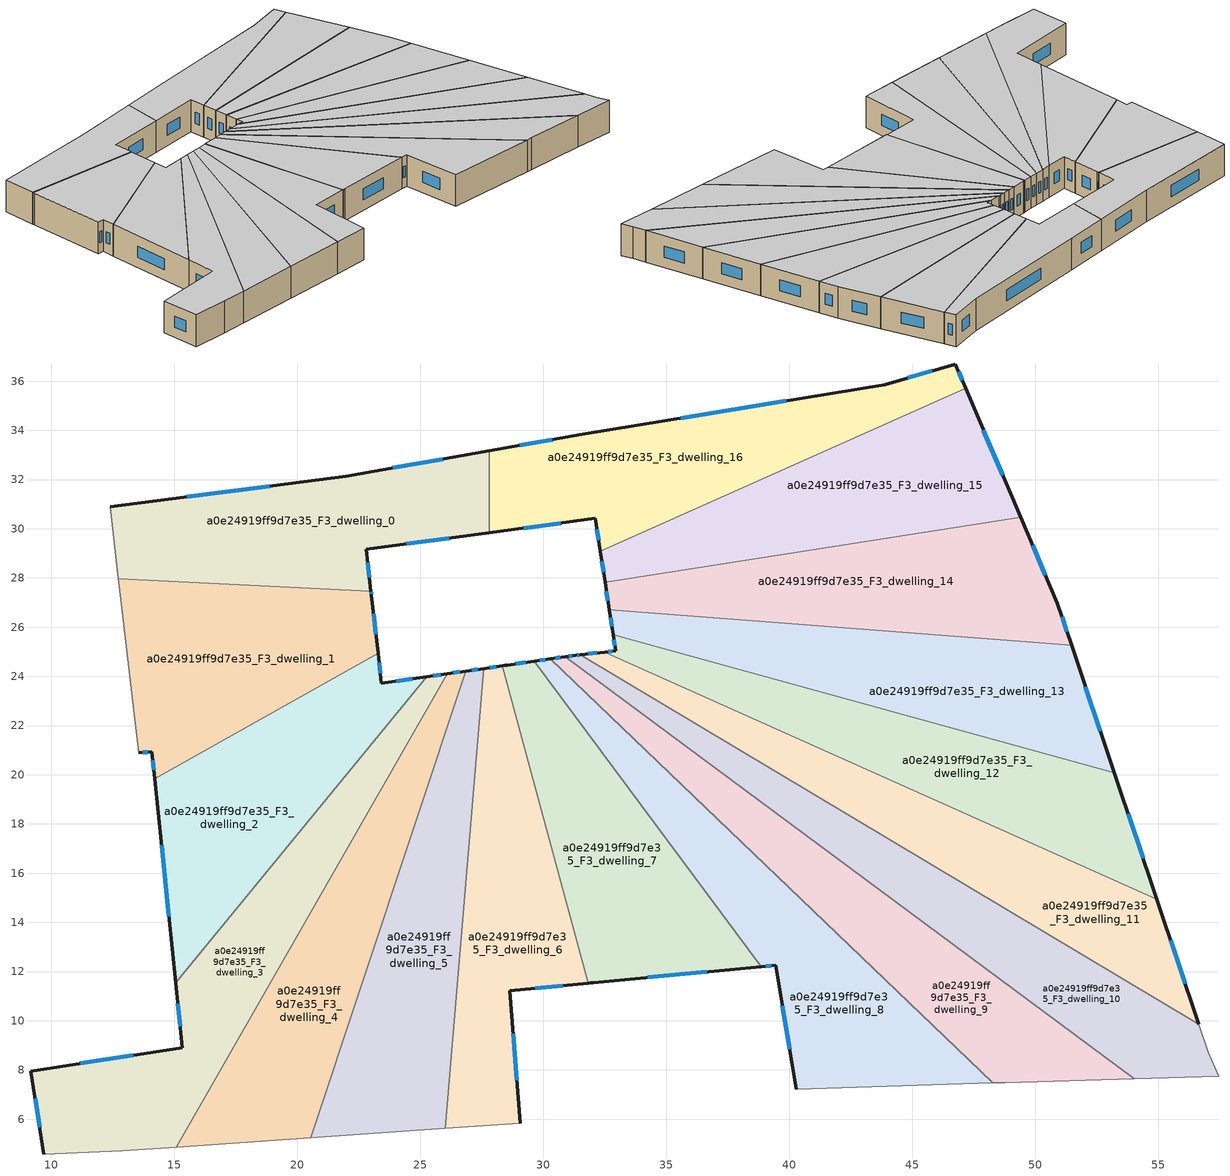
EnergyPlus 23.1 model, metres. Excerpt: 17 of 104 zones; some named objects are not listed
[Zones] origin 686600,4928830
a0e24919ff9d7e35_F3_dwelling_0
 floor to a0e24919ff9d7e35_F2_dwelling_0 (EU_floor_Construction): 27.81,33.17 27.81,29.84 22.8,29.17 22.99,27.47 12.73,27.97 12.39,30.89 21.99,32.14 z9
 wall outside (EU_wall_Construction): 27.81,33.17 21.99,32.14 12.39,30.89 / 22.99,27.47 22.8,29.17 27.81,29.84 z9:12
 wall to a0e24919ff9d7e35_F3_dwelling_16 (EU_wall_Construction): 27.81,29.84 27.81,33.17 z9:12
 wall to a0e24919ff9d7e35_F3_dwelling_1 (EU_wall_Construction): 12.73,27.97 22.99,27.47 z9:12
 wall adiabatic (EU_wall_Construction): 12.39,30.89 12.73,27.97 z9:12
 window (EU_Window_Construction): 18.87,31.73 15.52,31.3 / 25.92,32.84 23.88,32.48 / 24.43,29.39 26.18,29.62 / 22.93,28.02 22.86,28.62 z9.98:11.02
 ceiling to a0e24919ff9d7e35_F4_dwelling_0 (EU_floor_Construction): 27.81,29.84 27.81,33.17 21.99,32.14 12.39,30.89 12.73,27.97 22.99,27.47 22.8,29.17 z12
a0e24919ff9d7e35_F3_dwelling_1
 floor to a0e24919ff9d7e35_F2_dwelling_1 (EU_floor_Construction): 22.99,27.47 23.01,27.32 23.28,24.94 14.21,19.83 14.09,20.94 13.55,20.89 12.75,27.82 12.73,27.97 z9
 wall outside (EU_wall_Construction): 23.28,24.94 23.01,27.32 22.99,27.47 / 13.55,20.89 14.09,20.94 14.21,19.83 z9:12
 wall adiabatic (EU_wall_Construction): 12.73,27.97 12.75,27.82 13.55,20.89 z9:12
 wall to a0e24919ff9d7e35_F3_dwelling_2 (EU_wall_Construction): 14.21,19.83 23.28,24.94 z9:12
 window (EU_Window_Construction): 23.01,27.37 23,27.42 / 23.2,25.72 23.1,26.55 / 14.13,20.58 14.17,20.19 / 13.73,20.91 13.92,20.92 z9.98:11.02
 ceiling to a0e24919ff9d7e35_F4_dwelling_1 (EU_floor_Construction): 23.28,24.94 23.01,27.32 22.99,27.47 12.73,27.97 12.75,27.82 13.55,20.89 14.09,20.94 14.21,19.83 z12
a0e24919ff9d7e35_F3_dwelling_10
 floor to a0e24919ff9d7e35_F2_dwelling_10 (EU_floor_Construction): 56.66,9.85 57.03,8.73 57.45,7.75 54.02,7.65 30.89,24.8 31.31,24.86 31.5,24.88 z9
 wall outside (EU_wall_Construction): 31.5,24.88 31.31,24.86 30.89,24.8 z9:12
 wall adiabatic (EU_wall_Construction): 54.02,7.65 57.45,7.75 57.03,8.73 56.66,9.85 z9:12
 wall to a0e24919ff9d7e35_F3_dwelling_9 (EU_wall_Construction): 30.89,24.8 54.02,7.65 z9:12
 wall to a0e24919ff9d7e35_F3_dwelling_11 (EU_wall_Construction): 56.66,9.85 31.5,24.88 z9:12
 window (EU_Window_Construction): 31.18,24.84 31.03,24.82 / 31.44,24.87 31.37,24.87 z9.98:11.02
 ceiling to a0e24919ff9d7e35_F4_dwelling_10 (EU_floor_Construction): 57.45,7.75 57.03,8.73 56.66,9.85 31.5,24.88 31.31,24.86 30.89,24.8 54.02,7.65 z12
a0e24919ff9d7e35_F3_dwelling_11
 floor to a0e24919ff9d7e35_F2_dwelling_11 (EU_floor_Construction): 54.95,14.93 56.66,9.85 31.5,24.88 32.49,24.99 z9
 wall outside (EU_wall_Construction): 32.49,24.99 31.5,24.88 / 56.66,9.85 54.95,14.93 z9:12
 wall to a0e24919ff9d7e35_F3_dwelling_12 (EU_wall_Construction): 54.95,14.93 32.49,24.99 z9:12
 window (EU_Window_Construction): 32.17,24.95 31.82,24.92 / 56.1,11.5 55.5,13.28 z9.98:11.02
 ceiling to a0e24919ff9d7e35_F4_dwelling_11 (EU_floor_Construction): 56.66,9.85 54.95,14.93 32.49,24.99 31.5,24.88 z12
a0e24919ff9d7e35_F3_dwelling_12
 floor to a0e24919ff9d7e35_F2_dwelling_12 (EU_floor_Construction): 53.21,20.09 54.95,14.93 32.49,24.99 32.94,25.04 32.84,25.7 z9
 wall outside (EU_wall_Construction): 32.84,25.7 32.94,25.04 32.49,24.99 / 54.95,14.93 53.21,20.09 z9:12
 wall to a0e24919ff9d7e35_F3_dwelling_13 (EU_wall_Construction): 53.21,20.09 32.84,25.7 z9:12
 window (EU_Window_Construction): 32.8,25.02 32.64,25.01 / 32.87,25.49 32.91,25.26 / 54.38,16.61 53.78,18.41 z9.98:11.02
 ceiling to a0e24919ff9d7e35_F4_dwelling_12 (EU_floor_Construction): 54.95,14.93 53.21,20.09 32.84,25.7 32.94,25.04 32.49,24.99 z12
a0e24919ff9d7e35_F3_dwelling_13
 floor to a0e24919ff9d7e35_F2_dwelling_13 (EU_floor_Construction): 51.47,25.27 53.21,20.09 32.84,25.7 32.69,26.71 z9
 wall outside (EU_wall_Construction): 32.69,26.71 32.84,25.7 / 53.21,20.09 51.47,25.27 z9:12
 wall to a0e24919ff9d7e35_F3_dwelling_14 (EU_wall_Construction): 51.47,25.27 32.69,26.71 z9:12
 window (EU_Window_Construction): 32.74,26.38 32.79,26.03 / 52.65,21.77 52.04,23.59 z9.98:11.02
 ceiling to a0e24919ff9d7e35_F4_dwelling_13 (EU_floor_Construction): 53.21,20.09 51.47,25.27 32.69,26.71 32.84,25.7 z12
a0e24919ff9d7e35_F3_dwelling_14
 floor to a0e24919ff9d7e35_F2_dwelling_14 (EU_floor_Construction): 49.41,30.47 50.9,26.97 51.47,25.27 32.69,26.71 32.51,27.83 z9
 wall outside (EU_wall_Construction): 32.51,27.83 32.69,26.71 / 51.47,25.27 50.9,26.97 49.41,30.47 z9:12
 wall to a0e24919ff9d7e35_F3_dwelling_15 (EU_wall_Construction): 49.41,30.47 32.51,27.83 z9:12
 window (EU_Window_Construction): 32.57,27.46 32.63,27.07 / 50.42,28.11 49.89,29.33 / 51.29,25.82 51.09,26.42 z9.98:11.02
 ceiling to a0e24919ff9d7e35_F4_dwelling_14 (EU_floor_Construction): 51.47,25.27 50.9,26.97 49.41,30.47 32.51,27.83 32.69,26.71 z12
a0e24919ff9d7e35_F3_dwelling_15
 floor to a0e24919ff9d7e35_F2_dwelling_15 (EU_floor_Construction): 47.17,35.71 49.41,30.47 32.51,27.83 32.32,29.09 z9
 wall outside (EU_wall_Construction): 32.32,29.09 32.51,27.83 / 49.41,30.47 47.17,35.71 z9:12
 wall to a0e24919ff9d7e35_F3_dwelling_16 (EU_wall_Construction): 47.17,35.71 32.32,29.09 z9:12
 window (EU_Window_Construction): 32.38,28.68 32.45,28.24 / 48.68,32.18 47.89,34.01 z9.98:11.02
 ceiling to a0e24919ff9d7e35_F4_dwelling_15 (EU_floor_Construction): 49.41,30.47 47.17,35.71 32.32,29.09 32.51,27.83 z12
a0e24919ff9d7e35_F3_dwelling_16
 floor to a0e24919ff9d7e35_F2_dwelling_16 (EU_floor_Construction): 46.74,36.7 47.17,35.71 32.32,29.09 32.11,30.42 27.81,29.84 27.81,33.17 31.58,33.84 43.88,35.86 z9
 wall outside (EU_wall_Construction): 27.81,29.84 32.11,30.42 32.32,29.09 / 47.17,35.71 46.74,36.7 43.88,35.86 31.58,33.84 27.81,33.17 z9:12
 window (EU_Window_Construction): 32.18,29.99 32.25,29.53 / 29.21,30.03 30.71,30.23 / 30.36,33.62 29.04,33.39 / 39.88,35.2 35.58,34.5 / 45.81,36.43 44.81,36.13 / 47.03,36.03 46.88,36.38 z9.98:11.02
 ceiling to a0e24919ff9d7e35_F4_dwelling_16 (EU_floor_Construction): 47.17,35.71 46.74,36.7 43.88,35.86 31.58,33.84 27.81,33.17 27.81,29.84 32.11,30.42 32.32,29.09 z12
a0e24919ff9d7e35_F3_dwelling_2
 floor to a0e24919ff9d7e35_F2_dwelling_2 (EU_floor_Construction): 25.26,23.99 15.05,11.55 14.21,19.83 23.28,24.94 23.42,23.72 z9
 wall outside (EU_wall_Construction): 14.21,19.83 15.05,11.55 / 25.26,23.99 23.42,23.72 23.28,24.94 z9:12
 wall to a0e24919ff9d7e35_F3_dwelling_3 (EU_wall_Construction): 15.05,11.55 25.26,23.99 z9:12
 window (EU_Window_Construction): 14.48,17.14 14.78,14.25 / 23.38,24.12 23.33,24.54 / 24.66,23.9 24.02,23.81 z9.98:11.02
 ceiling to a0e24919ff9d7e35_F4_dwelling_2 (EU_floor_Construction): 15.05,11.55 25.26,23.99 23.42,23.72 23.28,24.94 14.21,19.83 z12
a0e24919ff9d7e35_F3_dwelling_3
 floor to a0e24919ff9d7e35_F2_dwelling_3 (EU_floor_Construction): 26.1,24.11 15.08,4.86 12.88,4.71 9.69,4.58 9.17,7.95 15.32,8.91 15.05,11.55 25.26,23.99 z9
 wall outside (EU_wall_Construction): 15.05,11.55 15.32,8.91 9.17,7.95 9.69,4.58 / 26.1,24.11 25.26,23.99 z9:12
 wall to a0e24919ff9d7e35_F3_dwelling_4 (EU_wall_Construction): 15.08,4.86 26.1,24.11 z9:12
 wall adiabatic (EU_wall_Construction): 9.69,4.58 12.88,4.71 15.08,4.86 z9:12
 window (EU_Window_Construction): 15.14,10.69 15.23,9.77 / 25.83,24.07 25.54,24.03 / 9.34,6.86 9.52,5.68 / 13.32,8.6 11.17,8.26 z9.98:11.02
 ceiling to a0e24919ff9d7e35_F4_dwelling_3 (EU_floor_Construction): 15.08,4.86 26.1,24.11 25.26,23.99 15.05,11.55 15.32,8.91 9.17,7.95 9.69,4.58 12.88,4.71 z12
a0e24919ff9d7e35_F3_dwelling_4
 floor to a0e24919ff9d7e35_F2_dwelling_4 (EU_floor_Construction): 26.85,24.22 20.54,5.25 15.08,4.86 26.1,24.11 z9
 wall outside (EU_wall_Construction): 26.85,24.22 26.1,24.11 z9:12
 wall to a0e24919ff9d7e35_F3_dwelling_5 (EU_wall_Construction): 20.54,5.25 26.85,24.22 z9:12
 wall adiabatic (EU_wall_Construction): 15.08,4.86 20.54,5.25 z9:12
 window (EU_Window_Construction): 26.61,24.18 26.35,24.14 z9.98:11.02
 ceiling to a0e24919ff9d7e35_F4_dwelling_4 (EU_floor_Construction): 20.54,5.25 26.85,24.22 26.1,24.11 15.08,4.86 z12
a0e24919ff9d7e35_F3_dwelling_5
 floor to a0e24919ff9d7e35_F2_dwelling_5 (EU_floor_Construction): 27.58,24.32 26.01,5.63 20.54,5.25 26.85,24.22 z9
 wall outside (EU_wall_Construction): 27.58,24.32 26.85,24.22 z9:12
 wall to a0e24919ff9d7e35_F3_dwelling_6 (EU_wall_Construction): 26.01,5.63 27.58,24.32 z9:12
 wall adiabatic (EU_wall_Construction): 20.54,5.25 26.01,5.63 z9:12
 window (EU_Window_Construction): 27.34,24.29 27.09,24.25 z9.98:11.02
 ceiling to a0e24919ff9d7e35_F4_dwelling_5 (EU_floor_Construction): 26.01,5.63 27.58,24.32 26.85,24.22 20.54,5.25 z12
a0e24919ff9d7e35_F3_dwelling_6
 floor to a0e24919ff9d7e35_F2_dwelling_6 (EU_floor_Construction): 28.33,24.43 31.84,11.53 28.63,11.22 29.06,5.84 26.01,5.63 27.58,24.32 z9
 wall outside (EU_wall_Construction): 28.33,24.43 27.58,24.32 / 29.06,5.84 28.63,11.22 31.84,11.53 z9:12
 wall to a0e24919ff9d7e35_F3_dwelling_7 (EU_wall_Construction): 31.84,11.53 28.33,24.43 z9:12
 wall adiabatic (EU_wall_Construction): 26.01,5.63 29.06,5.84 z9:12
 window (EU_Window_Construction): 28.08,24.39 27.82,24.36 / 29.67,11.32 30.79,11.43 / 28.92,7.59 28.77,9.47 z9.98:11.02
 ceiling to a0e24919ff9d7e35_F4_dwelling_6 (EU_floor_Construction): 29.06,5.84 28.63,11.22 31.84,11.53 28.33,24.43 27.58,24.32 26.01,5.63 z12
a0e24919ff9d7e35_F3_dwelling_7
 floor to a0e24919ff9d7e35_F2_dwelling_7 (EU_floor_Construction): 29.64,24.62 38.86,12.2 32.04,11.55 31.94,11.54 31.84,11.53 28.33,24.43 28.43,24.44 28.53,24.46 z9
 wall outside (EU_wall_Construction): 29.64,24.62 28.53,24.46 28.43,24.44 28.33,24.43 / 31.84,11.53 31.94,11.54 32.04,11.55 38.86,12.2 z9:12
 wall to a0e24919ff9d7e35_F3_dwelling_8 (EU_wall_Construction): 38.86,12.2 29.64,24.62 z9:12
 window (EU_Window_Construction): 29.28,24.57 28.89,24.51 / 34.26,11.76 36.64,11.99 z9.98:11.02
 ceiling to a0e24919ff9d7e35_F4_dwelling_7 (EU_floor_Construction): 38.86,12.2 29.64,24.62 28.53,24.46 28.43,24.44 28.33,24.43 31.84,11.53 31.94,11.54 32.04,11.55 z12
a0e24919ff9d7e35_F3_dwelling_8
 floor to a0e24919ff9d7e35_F2_dwelling_8 (EU_floor_Construction): 39.45,12.26 38.86,12.2 29.64,24.62 30.29,24.71 48.28,7.47 40.28,7.21 z9
 wall outside (EU_wall_Construction): 38.86,12.2 39.45,12.26 40.28,7.21 / 30.29,24.71 29.64,24.62 z9:12
 wall to a0e24919ff9d7e35_F3_dwelling_9 (EU_wall_Construction): 48.28,7.47 30.29,24.71 z9:12
 wall adiabatic (EU_wall_Construction): 40.28,7.21 48.28,7.47 z9:12
 window (EU_Window_Construction): 39.05,12.22 39.26,12.24 / 30.08,24.68 29.85,24.65 / 39.72,10.62 40.01,8.85 z9.98:11.02
 ceiling to a0e24919ff9d7e35_F4_dwelling_8 (EU_floor_Construction): 48.28,7.47 30.29,24.71 29.64,24.62 38.86,12.2 39.45,12.26 40.28,7.21 z12
a0e24919ff9d7e35_F3_dwelling_9
 floor to a0e24919ff9d7e35_F2_dwelling_9 (EU_floor_Construction): 54.02,7.65 48.76,7.49 48.28,7.47 30.29,24.71 30.89,24.8 z9
 wall outside (EU_wall_Construction): 30.89,24.8 30.29,24.71 z9:12
 wall adiabatic (EU_wall_Construction): 48.28,7.47 48.76,7.49 54.02,7.65 z9:12
 window (EU_Window_Construction): 30.7,24.77 30.49,24.74 z9.98:11.02
 ceiling to a0e24919ff9d7e35_F4_dwelling_9 (EU_floor_Construction): 54.02,7.65 30.89,24.8 30.29,24.71 48.28,7.47 48.76,7.49 z12
[Building]
EU S2 Campaign: North Axis=0; Terrain=City; Solar Distribution=FullExterior
[Site:Location]
Bologna: Latitude=44.5; Longitude=11.25; Time Zone=1; Elevation=37
[SizingPeriod:WeatherFileDays]
AnnualSizingPeriod: Begin Month=1; Begin Day of Month=1; End Month=12; End Day of Month=31; Day of Week for Start Day=Monday; Use Weather File Daylight Saving Period=No; Use Weather File Rain and Snow Indicators=No
[MATERIAL]
EU_InternalMass_Material: Roughness=MediumRough; Thickness=0.1; Conductivity=1; Density=1800; Specific Heat=900; Thermal Absorptance=0.9; Solar Absorptance=0.7; Visible Absorptance=0.7
[MATERIAL:NOMASS] Roughness=MediumRough; Thermal Absorptance=0.9; Solar Absorptance=0.7; Visible Absorptance=0.7
Name | Thermal Resistance
EU_wall_NoMass | 0.905828
EU_floor_NoMass | 0.67114
[WINDOWMATERIAL:SIMPLEGLAZINGSYSTEM]
EU_Window_SimpleGlazing: UFactor=4.52486; Solar Heat Gain Coefficient=0.85; Visible Transmittance=0.85
[CONSTRUCTION]
EU_wall_Construction: EU_wall_NoMass
EU_floor_Construction: EU_floor_NoMass
EU_Window_Construction: EU_Window_SimpleGlazing
EU_InternalMass_Construction: EU_InternalMass_Material
[ZONE] Type=1; Multiplier=1; Ceiling Height=autocalculate; Floor Area=autocalculate; Part of Total Floor Area=Yes
Name | Volume
a0e24919ff9d7e35_F3_dwelling_0 | 167.191
a0e24919ff9d7e35_F3_dwelling_1 | 165.529
a0e24919ff9d7e35_F3_dwelling_10 | 171.903
a0e24919ff9d7e35_F3_dwelling_11 | 171.829
a0e24919ff9d7e35_F3_dwelling_12 | 171.807
a0e24919ff9d7e35_F3_dwelling_13 | 171.837
a0e24919ff9d7e35_F3_dwelling_14 | 171.811
a0e24919ff9d7e35_F3_dwelling_15 | 171.795
a0e24919ff9d7e35_F3_dwelling_16 | 171.854
a0e24919ff9d7e35_F3_dwelling_2 | 167.367
a0e24919ff9d7e35_F3_dwelling_3 | 187.255
a0e24919ff9d7e35_F3_dwelling_4 | 171.793
a0e24919ff9d7e35_F3_dwelling_5 | 171.841
a0e24919ff9d7e35_F3_dwelling_6 | 163.792
a0e24919ff9d7e35_F3_dwelling_7 | 166.583
a0e24919ff9d7e35_F3_dwelling_8 | 185.098
a0e24919ff9d7e35_F3_dwelling_9 | 171.761
[INTERNALMASS] Construction=EU_InternalMass_Construction
Name | Zone or ZoneList | Surface Area
a0e24919ff9d7e35_F3_dwelling_0_EU_InternalMass | a0e24919ff9d7e35_F3_dwelling_0 | 55.731
a0e24919ff9d7e35_F3_dwelling_1_EU_InternalMass | a0e24919ff9d7e35_F3_dwelling_1 | 55.1736
a0e24919ff9d7e35_F3_dwelling_2_EU_InternalMass | a0e24919ff9d7e35_F3_dwelling_2 | 55.7892
a0e24919ff9d7e35_F3_dwelling_3_EU_InternalMass | a0e24919ff9d7e35_F3_dwelling_3 | 62.4137
a0e24919ff9d7e35_F3_dwelling_4_EU_InternalMass | a0e24919ff9d7e35_F3_dwelling_4 | 57.2642
a0e24919ff9d7e35_F3_dwelling_5_EU_InternalMass | a0e24919ff9d7e35_F3_dwelling_5 | 57.2804
a0e24919ff9d7e35_F3_dwelling_6_EU_InternalMass | a0e24919ff9d7e35_F3_dwelling_6 | 54.6039
a0e24919ff9d7e35_F3_dwelling_7_EU_InternalMass | a0e24919ff9d7e35_F3_dwelling_7 | 55.5245
a0e24919ff9d7e35_F3_dwelling_8_EU_InternalMass | a0e24919ff9d7e35_F3_dwelling_8 | 61.6954
a0e24919ff9d7e35_F3_dwelling_9_EU_InternalMass | a0e24919ff9d7e35_F3_dwelling_9 | 57.2541
a0e24919ff9d7e35_F3_dwelling_10_EU_InternalMass | a0e24919ff9d7e35_F3_dwelling_10 | 57.3013
a0e24919ff9d7e35_F3_dwelling_11_EU_InternalMass | a0e24919ff9d7e35_F3_dwelling_11 | 57.276
a0e24919ff9d7e35_F3_dwelling_12_EU_InternalMass | a0e24919ff9d7e35_F3_dwelling_12 | 57.269
a0e24919ff9d7e35_F3_dwelling_13_EU_InternalMass | a0e24919ff9d7e35_F3_dwelling_13 | 57.279
a0e24919ff9d7e35_F3_dwelling_14_EU_InternalMass | a0e24919ff9d7e35_F3_dwelling_14 | 57.2706
a0e24919ff9d7e35_F3_dwelling_15_EU_InternalMass | a0e24919ff9d7e35_F3_dwelling_15 | 57.265
a0e24919ff9d7e35_F3_dwelling_16_EU_InternalMass | a0e24919ff9d7e35_F3_dwelling_16 | 57.2834
[OTHEREQUIPMENT] Fuel Type=Electricity; Design Level Calculation Method=Watts/Area; Power per Zone Floor Area=1; Fraction Latent=0; Fraction Radiant=0; Fraction Lost=0; Carbon Dioxide Generation Rate=0; EndUse Subcategory=EU_Step8_InternalGains
Name | Zone or ZoneList or Space or SpaceList | Schedule
EU_Step8_InternalGain_a0e24919ff9d7e35_F3_dwelling_0_f000 | a0e24919ff9d7e35_F3_dwelling_0 | EU_Step8_GainSchedule_a0e24919ff9d7e35_F3_dwelling_0_f000
EU_Step8_InternalGain_a0e24919ff9d7e35_F3_dwelling_1_f000 | a0e24919ff9d7e35_F3_dwelling_1 | EU_Step8_GainSchedule_a0e24919ff9d7e35_F3_dwelling_1_f000
EU_Step8_InternalGain_a0e24919ff9d7e35_F3_dwelling_2_f000 | a0e24919ff9d7e35_F3_dwelling_2 | EU_Step8_GainSchedule_a0e24919ff9d7e35_F3_dwelling_2_f000
EU_Step8_InternalGain_a0e24919ff9d7e35_F3_dwelling_3_f000 | a0e24919ff9d7e35_F3_dwelling_3 | EU_Step8_GainSchedule_a0e24919ff9d7e35_F3_dwelling_3_f000
EU_Step8_InternalGain_a0e24919ff9d7e35_F3_dwelling_4_f000 | a0e24919ff9d7e35_F3_dwelling_4 | EU_Step8_GainSchedule_a0e24919ff9d7e35_F3_dwelling_4_f000
EU_Step8_InternalGain_a0e24919ff9d7e35_F3_dwelling_5_f000 | a0e24919ff9d7e35_F3_dwelling_5 | EU_Step8_GainSchedule_a0e24919ff9d7e35_F3_dwelling_5_f000
EU_Step8_InternalGain_a0e24919ff9d7e35_F3_dwelling_6_f000 | a0e24919ff9d7e35_F3_dwelling_6 | EU_Step8_GainSchedule_a0e24919ff9d7e35_F3_dwelling_6_f000
EU_Step8_InternalGain_a0e24919ff9d7e35_F3_dwelling_7_f000 | a0e24919ff9d7e35_F3_dwelling_7 | EU_Step8_GainSchedule_a0e24919ff9d7e35_F3_dwelling_7_f000
EU_Step8_InternalGain_a0e24919ff9d7e35_F3_dwelling_8_f000 | a0e24919ff9d7e35_F3_dwelling_8 | EU_Step8_GainSchedule_a0e24919ff9d7e35_F3_dwelling_8_f000
EU_Step8_InternalGain_a0e24919ff9d7e35_F3_dwelling_9_f000 | a0e24919ff9d7e35_F3_dwelling_9 | EU_Step8_GainSchedule_a0e24919ff9d7e35_F3_dwelling_9_f000
EU_Step8_InternalGain_a0e24919ff9d7e35_F3_dwelling_10_f000 | a0e24919ff9d7e35_F3_dwelling_10 | EU_Step8_GainSchedule_a0e24919ff9d7e35_F3_dwelling_10_f000
EU_Step8_InternalGain_a0e24919ff9d7e35_F3_dwelling_11_f000 | a0e24919ff9d7e35_F3_dwelling_11 | EU_Step8_GainSchedule_a0e24919ff9d7e35_F3_dwelling_11_f000
EU_Step8_InternalGain_a0e24919ff9d7e35_F3_dwelling_12_f000 | a0e24919ff9d7e35_F3_dwelling_12 | EU_Step8_GainSchedule_a0e24919ff9d7e35_F3_dwelling_12_f000
EU_Step8_InternalGain_a0e24919ff9d7e35_F3_dwelling_13_f000 | a0e24919ff9d7e35_F3_dwelling_13 | EU_Step8_GainSchedule_a0e24919ff9d7e35_F3_dwelling_13_f000
EU_Step8_InternalGain_a0e24919ff9d7e35_F3_dwelling_14_f000 | a0e24919ff9d7e35_F3_dwelling_14 | EU_Step8_GainSchedule_a0e24919ff9d7e35_F3_dwelling_14_f000
EU_Step8_InternalGain_a0e24919ff9d7e35_F3_dwelling_15_f000 | a0e24919ff9d7e35_F3_dwelling_15 | EU_Step8_GainSchedule_a0e24919ff9d7e35_F3_dwelling_15_f000
EU_Step8_InternalGain_a0e24919ff9d7e35_F3_dwelling_16_f000 | a0e24919ff9d7e35_F3_dwelling_16 | EU_Step8_GainSchedule_a0e24919ff9d7e35_F3_dwelling_16_f000
[ZONEVENTILATION:DESIGNFLOWRATE] Schedule=EU_AlwaysOn; Design Flow Rate Calculation Method=AirChanges/Hour; Air Changes per Hour=0.73129; Ventilation Type=Natural; Fan Pressure Rise=0; Fan Total Efficiency=1; Constant Term Coefficient=1; Temperature Term Coefficient=0; Velocity Term Coefficient=0; Velocity Squared Term Coefficient=0; Minimum Indoor Temperature=-100; Maximum Indoor Temperature=100; Delta Temperature=-100; Minimum Outdoor Temperature=-100; Maximum Outdoor Temperature=100; Maximum Wind Speed=40
Name | Zone or ZoneList or Space or SpaceList
EU_ConstantAir_a0e24919ff9d7e35_F3_dwelling_0 | a0e24919ff9d7e35_F3_dwelling_0
EU_ConstantAir_a0e24919ff9d7e35_F3_dwelling_1 | a0e24919ff9d7e35_F3_dwelling_1
EU_ConstantAir_a0e24919ff9d7e35_F3_dwelling_2 | a0e24919ff9d7e35_F3_dwelling_2
EU_ConstantAir_a0e24919ff9d7e35_F3_dwelling_3 | a0e24919ff9d7e35_F3_dwelling_3
EU_ConstantAir_a0e24919ff9d7e35_F3_dwelling_4 | a0e24919ff9d7e35_F3_dwelling_4
EU_ConstantAir_a0e24919ff9d7e35_F3_dwelling_5 | a0e24919ff9d7e35_F3_dwelling_5
EU_ConstantAir_a0e24919ff9d7e35_F3_dwelling_6 | a0e24919ff9d7e35_F3_dwelling_6
EU_ConstantAir_a0e24919ff9d7e35_F3_dwelling_7 | a0e24919ff9d7e35_F3_dwelling_7
EU_ConstantAir_a0e24919ff9d7e35_F3_dwelling_8 | a0e24919ff9d7e35_F3_dwelling_8
EU_ConstantAir_a0e24919ff9d7e35_F3_dwelling_9 | a0e24919ff9d7e35_F3_dwelling_9
EU_ConstantAir_a0e24919ff9d7e35_F3_dwelling_10 | a0e24919ff9d7e35_F3_dwelling_10
EU_ConstantAir_a0e24919ff9d7e35_F3_dwelling_11 | a0e24919ff9d7e35_F3_dwelling_11
EU_ConstantAir_a0e24919ff9d7e35_F3_dwelling_12 | a0e24919ff9d7e35_F3_dwelling_12
EU_ConstantAir_a0e24919ff9d7e35_F3_dwelling_13 | a0e24919ff9d7e35_F3_dwelling_13
EU_ConstantAir_a0e24919ff9d7e35_F3_dwelling_14 | a0e24919ff9d7e35_F3_dwelling_14
EU_ConstantAir_a0e24919ff9d7e35_F3_dwelling_15 | a0e24919ff9d7e35_F3_dwelling_15
EU_ConstantAir_a0e24919ff9d7e35_F3_dwelling_16 | a0e24919ff9d7e35_F3_dwelling_16
[HVACTEMPLATE:ZONE:IDEALLOADSAIRSYSTEM] System Availability Schedule=EU_AlwaysOn; Maximum Heating Supply Air Temperature=50; Minimum Cooling Supply Air Temperature=13; Maximum Heating Supply Air Humidity Ratio=0.0156; Minimum Cooling Supply Air Humidity Ratio=0.0077; Heating Limit=NoLimit; Cooling Limit=NoLimit; Heating Availability Schedule=EU_AlwaysOn; Cooling Availability Schedule=EU_CoolingOff; Dehumidification Control Type=ConstantSensibleHeatRatio; Cooling Sensible Heat Ratio=0.7; Dehumidification Setpoint=60; Humidification Control Type=None; Humidification Setpoint=30; Outdoor Air Method=None; Outdoor Air Flow Rate per Person=0.00944; Outdoor Air Flow Rate per Zone Floor Area=0; Outdoor Air Flow Rate per Zone=0; Demand Controlled Ventilation Type=None; Outdoor Air Economizer Type=NoEconomizer; Heat Recovery Type=None; Sensible Heat Recovery Effectiveness=0.7; Latent Heat Recovery Effectiveness=0.65
Name | Template Thermostat
a0e24919ff9d7e35_F3_dwelling_0 | EU_HeatOnly_a0e24919ff9d7e35_F3_dwelling_0
a0e24919ff9d7e35_F3_dwelling_1 | EU_HeatOnly_a0e24919ff9d7e35_F3_dwelling_1
a0e24919ff9d7e35_F3_dwelling_2 | EU_HeatOnly_a0e24919ff9d7e35_F3_dwelling_2
a0e24919ff9d7e35_F3_dwelling_3 | EU_HeatOnly_a0e24919ff9d7e35_F3_dwelling_3
a0e24919ff9d7e35_F3_dwelling_4 | EU_HeatOnly_a0e24919ff9d7e35_F3_dwelling_4
a0e24919ff9d7e35_F3_dwelling_5 | EU_HeatOnly_a0e24919ff9d7e35_F3_dwelling_5
a0e24919ff9d7e35_F3_dwelling_6 | EU_HeatOnly_a0e24919ff9d7e35_F3_dwelling_6
a0e24919ff9d7e35_F3_dwelling_7 | EU_HeatOnly_a0e24919ff9d7e35_F3_dwelling_7
a0e24919ff9d7e35_F3_dwelling_8 | EU_HeatOnly_a0e24919ff9d7e35_F3_dwelling_8
a0e24919ff9d7e35_F3_dwelling_9 | EU_HeatOnly_a0e24919ff9d7e35_F3_dwelling_9
a0e24919ff9d7e35_F3_dwelling_10 | EU_HeatOnly_a0e24919ff9d7e35_F3_dwelling_10
a0e24919ff9d7e35_F3_dwelling_11 | EU_HeatOnly_a0e24919ff9d7e35_F3_dwelling_11
a0e24919ff9d7e35_F3_dwelling_12 | EU_HeatOnly_a0e24919ff9d7e35_F3_dwelling_12
a0e24919ff9d7e35_F3_dwelling_13 | EU_HeatOnly_a0e24919ff9d7e35_F3_dwelling_13
a0e24919ff9d7e35_F3_dwelling_14 | EU_HeatOnly_a0e24919ff9d7e35_F3_dwelling_14
a0e24919ff9d7e35_F3_dwelling_15 | EU_HeatOnly_a0e24919ff9d7e35_F3_dwelling_15
a0e24919ff9d7e35_F3_dwelling_16 | EU_HeatOnly_a0e24919ff9d7e35_F3_dwelling_16
[SIZING:ZONE] Zone Cooling Design Supply Air Temperature Input Method=SupplyAirTemperature; Zone Cooling Design Supply Air Temperature=13; Zone Heating Design Supply Air Temperature Input Method=SupplyAirTemperature; Zone Heating Design Supply Air Temperature=50; Zone Cooling Design Supply Air Humidity Ratio=0.008; Zone Heating Design Supply Air Humidity Ratio=0.008; Cooling Design Air Flow Method=DesignDay; Cooling Design Air Flow Rate=0; Cooling Minimum Air Flow per Zone Floor Area=0.000762; Cooling Minimum Air Flow=0; Cooling Minimum Air Flow Fraction=0.2; Heating Design Air Flow Method=DesignDay; Heating Design Air Flow Rate=0; Heating Maximum Air Flow per Zone Floor Area=0.002032; Heating Maximum Air Flow=0.141576; Heating Maximum Air Flow Fraction=0.3; Account for Dedicated Outdoor Air System=No; Dedicated Outdoor Air System Control Strategy=NeutralSupplyAir; Dedicated Outdoor Air Low Setpoint Temperature for Design=autosize; Dedicated Outdoor Air High Setpoint Temperature for Design=autosize; Zone Load Sizing Method=Sensible Load Only No Latent Load; Zone Latent Cooling Design Supply Air Humidity Ratio Input Method=HumidityRatioDifference; Zone Cooling Design Supply Air Humidity Ratio Difference=0.005; Zone Latent Heating Design Supply Air Humidity Ratio Input Method=HumidityRatioDifference; Zone Humidification Design Supply Air Humidity Ratio Difference=0.005
a0e24919ff9d7e35_F3_dwelling_0; a0e24919ff9d7e35_F3_dwelling_1; a0e24919ff9d7e35_F3_dwelling_2; a0e24919ff9d7e35_F3_dwelling_3; a0e24919ff9d7e35_F3_dwelling_4; a0e24919ff9d7e35_F3_dwelling_5; a0e24919ff9d7e35_F3_dwelling_6; a0e24919ff9d7e35_F3_dwelling_7; a0e24919ff9d7e35_F3_dwelling_8; a0e24919ff9d7e35_F3_dwelling_9; a0e24919ff9d7e35_F3_dwelling_10; a0e24919ff9d7e35_F3_dwelling_11; a0e24919ff9d7e35_F3_dwelling_12; a0e24919ff9d7e35_F3_dwelling_13; a0e24919ff9d7e35_F3_dwelling_14; a0e24919ff9d7e35_F3_dwelling_15; a0e24919ff9d7e35_F3_dwelling_16
[SCHEDULE:CONSTANT]
Name | Hourly Value
EU_AlwaysOn | 1
EU_CoolingOff | 0
[SCHEDULE:FILE] Column Number=1; Rows to Skip at Top=0; Number of Hours of Data=8760; Column Separator=Comma; Interpolate to Timestep=No; Minutes per Item=60; Adjust Schedule for Daylight Savings=Yes
Name | File
EU_Step8_GainSchedule_a0e24919ff9d7e35_F3_dwelling_0_f000 | ../../schedules/a0e24919ff9d7e35/a0e24919ff9d7e35_F3_dwelling_0_f000_gain.csv
EU_Step8_GainSchedule_a0e24919ff9d7e35_F3_dwelling_1_f000 | ../../schedules/a0e24919ff9d7e35/a0e24919ff9d7e35_F3_dwelling_1_f000_gain.csv
EU_Step8_GainSchedule_a0e24919ff9d7e35_F3_dwelling_2_f000 | ../../schedules/a0e24919ff9d7e35/a0e24919ff9d7e35_F3_dwelling_2_f000_gain.csv
EU_Step8_GainSchedule_a0e24919ff9d7e35_F3_dwelling_3_f000 | ../../schedules/a0e24919ff9d7e35/a0e24919ff9d7e35_F3_dwelling_3_f000_gain.csv
EU_Step8_GainSchedule_a0e24919ff9d7e35_F3_dwelling_4_f000 | ../../schedules/a0e24919ff9d7e35/a0e24919ff9d7e35_F3_dwelling_4_f000_gain.csv
EU_Step8_GainSchedule_a0e24919ff9d7e35_F3_dwelling_5_f000 | ../../schedules/a0e24919ff9d7e35/a0e24919ff9d7e35_F3_dwelling_5_f000_gain.csv
EU_Step8_GainSchedule_a0e24919ff9d7e35_F3_dwelling_6_f000 | ../../schedules/a0e24919ff9d7e35/a0e24919ff9d7e35_F3_dwelling_6_f000_gain.csv
EU_Step8_GainSchedule_a0e24919ff9d7e35_F3_dwelling_7_f000 | ../../schedules/a0e24919ff9d7e35/a0e24919ff9d7e35_F3_dwelling_7_f000_gain.csv
EU_Step8_GainSchedule_a0e24919ff9d7e35_F3_dwelling_8_f000 | ../../schedules/a0e24919ff9d7e35/a0e24919ff9d7e35_F3_dwelling_8_f000_gain.csv
EU_Step8_GainSchedule_a0e24919ff9d7e35_F3_dwelling_9_f000 | ../../schedules/a0e24919ff9d7e35/a0e24919ff9d7e35_F3_dwelling_9_f000_gain.csv
EU_Step8_GainSchedule_a0e24919ff9d7e35_F3_dwelling_10_f000 | ../../schedules/a0e24919ff9d7e35/a0e24919ff9d7e35_F3_dwelling_10_f000_gain.csv
EU_Step8_GainSchedule_a0e24919ff9d7e35_F3_dwelling_11_f000 | ../../schedules/a0e24919ff9d7e35/a0e24919ff9d7e35_F3_dwelling_11_f000_gain.csv
EU_Step8_GainSchedule_a0e24919ff9d7e35_F3_dwelling_12_f000 | ../../schedules/a0e24919ff9d7e35/a0e24919ff9d7e35_F3_dwelling_12_f000_gain.csv
EU_Step8_GainSchedule_a0e24919ff9d7e35_F3_dwelling_13_f000 | ../../schedules/a0e24919ff9d7e35/a0e24919ff9d7e35_F3_dwelling_13_f000_gain.csv
EU_Step8_GainSchedule_a0e24919ff9d7e35_F3_dwelling_14_f000 | ../../schedules/a0e24919ff9d7e35/a0e24919ff9d7e35_F3_dwelling_14_f000_gain.csv
EU_Step8_GainSchedule_a0e24919ff9d7e35_F3_dwelling_15_f000 | ../../schedules/a0e24919ff9d7e35/a0e24919ff9d7e35_F3_dwelling_15_f000_gain.csv
EU_Step8_GainSchedule_a0e24919ff9d7e35_F3_dwelling_16_f000 | ../../schedules/a0e24919ff9d7e35/a0e24919ff9d7e35_F3_dwelling_16_f000_gain.csv
